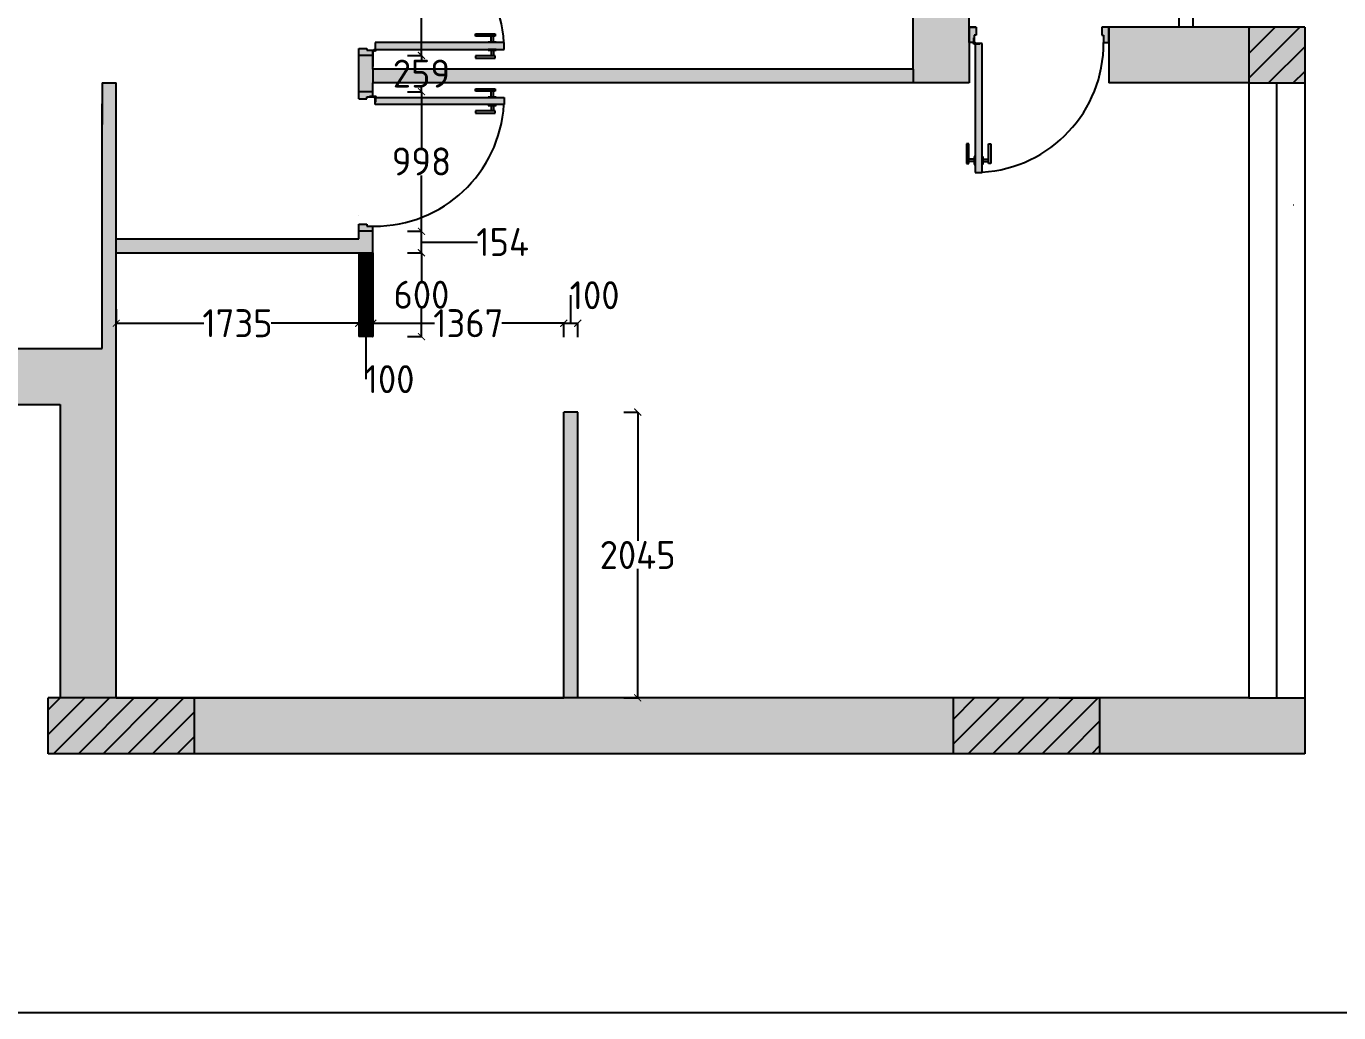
# Model space of a CAD drawing. Header units: inches. Extents: x -59797 to 874375, y -412711 to 5867.
# Drawn here: x 398217 to 407604, y -220553 to -213494 of the extents above; entities that cross this region are included whole.
import ezdxf

# ---------------------------------------------------------------- set-up
doc = ezdxf.new("R2010")
doc.units = ezdxf.units.IN
doc.header["$MEASUREMENT"] = 0
doc.layers.add('freecads.com', color=7, linetype='Continuous')
doc.styles.get("Standard").update_dxf_attribs({"font": 'GOST Common.ttf'})
doc.dimstyles.new('Copy of Standard', dxfattribs={"dimtxt": 120, "dimasz": 50, "dimexe": 0.18, "dimexo": 0.0625, "dimgap": 0.09, "dimtad": 0, "dimtih": 1, "dimtoh": 1, "dimdec": 0, "dimzin": 0, "dimdsep": 46, "dimtxsty": 'Standard', "dimblk": 'ARCHTICK', "dimcen": 0.09, "dimclrd": 250, "dimadec": 0, "dimazin": 0, "dimtfac": 1, "dimtdec": 0, "dimtofl": 0, "dimtmove": 0, "dimatfit": 3, "dimldrblk": 'ARCHTICK', "dimfxl": 100, "dimfxlon": 1, "dimtolj": 1, "dimtzin": 0, "dimarcsym": 0})

# ---------------------------------------------------------------- blocks, each defined once
blk = doc.blocks.new('_ArchTick')
at = {"color": 0, "linetype": 'ByBlock', "const_width": 0.15}
blk.add_lwpolyline([(-0.5, -0.5), (0.5, 0.5)], dxfattribs=at)
blk = doc.blocks.new('*D51')
at = {"color": 0, "lineweight": -2, "transparency": 16777216}
for p, q in [((400943.7, -215115.4), (401043.9, -215115.4)), ((400943.7, -215715.4), (401043.9, -215715.4))]:
    blk.add_line(p, q, dxfattribs=at)
at = {"color": 250, "lineweight": -2, "transparency": 16777216}
for p, q in [((401043.7, -215115.4), (401043.7, -215315.3)), ((401043.7, -215715.4), (401043.7, -215515.5))]:
    blk.add_line(p, q, dxfattribs=at)
at = {"layer": 'Defpoints', "color": 0, "transparency": 16777216}
for p in [(400645.1, -215115.4), (401043.7, -215115.4), (400645.1, -215715.4)]:
    blk.add_point(p, dxfattribs=at)
at = {"color": 250, "lineweight": -2, "transparency": 16777216, "xscale": 50, "yscale": 50, "zscale": 50}
for p, rotation in [((401043.7, -215115.4), 90), ((401043.7, -215715.4), 270)]:
    blk.add_blockref('_ArchTick', p, dxfattribs=dict(at, rotation=rotation))
at = {"color": 0, "transparency": 16777216, "insert": (401043.7, -215415.4), "char_height": 200, "attachment_point": 5}
blk.add_mtext('\\A1;600', dxfattribs=at)
blk = doc.blocks.new('*D52')
at = {"color": 0, "lineweight": -2, "transparency": 16777216}
for p, q in [((400943.7, -214961.2), (401043.9, -214961.2)), ((400943.7, -215115.4), (401043.9, -215115.4))]:
    blk.add_line(p, q, dxfattribs=at)
at = {"color": 250, "lineweight": -2, "transparency": 16777216}
for p, q in [((401043.7, -215115.4), (401043.7, -214961.2)), ((401043.7, -215038.3), (401444, -215038.3)), ((401444, -215038.3), (401444.1, -215038.3))]:
    blk.add_line(p, q, dxfattribs=at)
at = {"layer": 'Defpoints', "color": 0, "transparency": 16777216}
for p in [(400695.1, -214961.2), (401043.7, -214961.2), (400645.1, -215115.4)]:
    blk.add_point(p, dxfattribs=at)
at = {"color": 250, "lineweight": -2, "transparency": 16777216, "xscale": 50, "yscale": 50, "zscale": 50}
for p, rotation in [((401043.7, -214961.2), 90), ((401043.7, -215115.4), 270)]:
    blk.add_blockref('_ArchTick', p, dxfattribs=dict(at, rotation=rotation))
at = {"color": 0, "transparency": 16777216, "insert": (401624.2, -215038.3), "char_height": 200, "attachment_point": 5}
blk.add_mtext('\\A1;154', dxfattribs=at)
blk = doc.blocks.new('*D53')
at = {"color": 0, "lineweight": -2, "transparency": 16777216}
for p, q in [((400943.7, -213962.8), (401043.9, -213962.8)), ((400943.7, -214961.2), (401043.9, -214961.2))]:
    blk.add_line(p, q, dxfattribs=at)
at = {"color": 250, "lineweight": -2, "transparency": 16777216}
for p, q in [((401043.7, -213962.8), (401043.7, -214361.9)), ((401043.7, -214961.2), (401043.7, -214562.1))]:
    blk.add_line(p, q, dxfattribs=at)
at = {"layer": 'Defpoints', "color": 0, "transparency": 16777216}
for p in [(400695.1, -213962.8), (401043.7, -213962.8), (400695.1, -214961.2)]:
    blk.add_point(p, dxfattribs=at)
at = {"color": 250, "lineweight": -2, "transparency": 16777216, "xscale": 50, "yscale": 50, "zscale": 50}
for p, rotation in [((401043.7, -213962.8), 90), ((401043.7, -214961.2), 270)]:
    blk.add_blockref('_ArchTick', p, dxfattribs=dict(at, rotation=rotation))
at = {"color": 0, "transparency": 16777216, "insert": (401043.7, -214462), "char_height": 200, "attachment_point": 5}
blk.add_mtext('\\A1;998', dxfattribs=at)
blk = doc.blocks.new('*D54')
at = {"color": 0, "lineweight": -2, "transparency": 16777216}
for p, q in [((400943.7, -213703.3), (401043.9, -213703.3)), ((400943.7, -213962.8), (401043.9, -213962.8))]:
    blk.add_line(p, q, dxfattribs=at)
at = {"color": 250, "lineweight": -2, "transparency": 16777216}
for p, q in [((401043.7, -213703.3), (401043.7, -213733)), ((401043.7, -213962.8), (401043.7, -213933.2))]:
    blk.add_line(p, q, dxfattribs=at)
at = {"layer": 'Defpoints', "color": 0, "transparency": 16777216}
for p in [(400695.1, -213703.3), (401043.7, -213703.3), (400695.1, -213962.8)]:
    blk.add_point(p, dxfattribs=at)
at = {"color": 250, "lineweight": -2, "transparency": 16777216, "xscale": 50, "yscale": 50, "zscale": 50}
for p, rotation in [((401043.7, -213703.3), 90), ((401043.7, -213962.8), 270)]:
    blk.add_blockref('_ArchTick', p, dxfattribs=dict(at, rotation=rotation))
at = {"color": 0, "transparency": 16777216, "insert": (401043.7, -213833.1), "char_height": 200, "attachment_point": 5}
blk.add_mtext('\\A1;259', dxfattribs=at)
blk = doc.blocks.new('*D55')
at = {"color": 0, "lineweight": -2, "transparency": 16777216}
for p, q in [((400943.7, -212705), (401043.9, -212705)), ((400943.7, -213703.3), (401043.9, -213703.3))]:
    blk.add_line(p, q, dxfattribs=at)
at = {"color": 250, "lineweight": -2, "transparency": 16777216}
for p, q in [((401043.7, -212705), (401043.7, -213104.1)), ((401043.7, -213703.3), (401043.7, -213304.2))]:
    blk.add_line(p, q, dxfattribs=at)
at = {"layer": 'Defpoints', "color": 0, "transparency": 16777216}
for p in [(400695.1, -212705), (401043.7, -212705), (400695.1, -213703.3)]:
    blk.add_point(p, dxfattribs=at)
at = {"color": 250, "lineweight": -2, "transparency": 16777216, "xscale": 50, "yscale": 50, "zscale": 50}
for p, rotation in [((401043.7, -212705), 90), ((401043.7, -213703.3), 270)]:
    blk.add_blockref('_ArchTick', p, dxfattribs=dict(at, rotation=rotation))
at = {"color": 0, "transparency": 16777216, "insert": (401043.7, -213204.2), "char_height": 200, "attachment_point": 5}
blk.add_mtext('\\A1;998', dxfattribs=at)
blk = doc.blocks.new('*D57')
at = {"color": 0, "lineweight": -2, "transparency": 16777216}
for p, q in [((402490.1, -216255), (402590.3, -216255)), ((402490.1, -218300.3), (402590.3, -218300.3))]:
    blk.add_line(p, q, dxfattribs=at)
at = {"color": 250, "lineweight": -2, "transparency": 16777216}
for p, q in [((402590.1, -216255), (402590.1, -217177.6)), ((402590.1, -218300.3), (402590.1, -217377.8))]:
    blk.add_line(p, q, dxfattribs=at)
at = {"layer": 'Defpoints', "color": 0, "transparency": 16777216}
for p in [(402161.7, -216255), (402590.1, -216255), (402161.7, -218300.3)]:
    blk.add_point(p, dxfattribs=at)
at = {"color": 250, "lineweight": -2, "transparency": 16777216, "xscale": 50, "yscale": 50, "zscale": 50}
for p, rotation in [((402590.1, -216255), 90), ((402590.1, -218300.3), 270)]:
    blk.add_blockref('_ArchTick', p, dxfattribs=dict(at, rotation=rotation))
at = {"color": 0, "transparency": 16777216, "insert": (402590.1, -217277.7), "char_height": 200, "attachment_point": 5}
blk.add_mtext('\\A1;2045', dxfattribs=at)
blk = doc.blocks.new('*D58')
at = {"color": 0, "lineweight": -2, "transparency": 16777216}
for p, q in [((398860.5, -215519.3), (398860.5, -215619.4)), ((400595.1, -215519.3), (400595.1, -215619.4))]:
    blk.add_line(p, q, dxfattribs=at)
at = {"color": 250, "lineweight": -2, "transparency": 16777216}
for p, q in [((398860.5, -215619.3), (399487.7, -215619.3)), ((400595.1, -215619.3), (399967.9, -215619.3))]:
    blk.add_line(p, q, dxfattribs=at)
at = {"layer": 'Defpoints', "color": 0, "transparency": 16777216}
for p in [(398860.5, -215115.4), (400595.1, -215115.4), (400595.1, -215619.3)]:
    blk.add_point(p, dxfattribs=at)
at = {"color": 250, "lineweight": -2, "transparency": 16777216, "xscale": 50, "yscale": 50, "zscale": 50, "rotation": 180}
blk.add_blockref('_ArchTick', (398860.5, -215619.3), dxfattribs=at)
at = {"color": 250, "lineweight": -2, "transparency": 16777216, "xscale": 50, "yscale": 50, "zscale": 50}
blk.add_blockref('_ArchTick', (400595.1, -215619.3), dxfattribs=at)
at = {"color": 0, "transparency": 16777216, "insert": (399727.8, -215619.3), "char_height": 200, "attachment_point": 5}
blk.add_mtext('\\A1;1735', dxfattribs=at)
blk = doc.blocks.new('*D59')
at = {"color": 0, "lineweight": -2, "transparency": 16777216}
for p, q in [((400595.1, -215519.3), (400595.1, -215619.4)), ((400695.1, -215619.3), (400695.1, -215619.4))]:
    blk.add_line(p, q, dxfattribs=at)
at = {"color": 250, "lineweight": -2, "transparency": 16777216}
for p, q in [((400595.1, -215619.3), (400695.1, -215619.3)), ((400645.1, -215619.3), (400645.1, -216019.5)), ((400645.1, -216019.5), (400645.3, -216019.5))]:
    blk.add_line(p, q, dxfattribs=at)
at = {"layer": 'Defpoints', "color": 0, "transparency": 16777216}
for p in [(400595.1, -215115.4), (400695.1, -215619.3), (400695.1, -215619.3)]:
    blk.add_point(p, dxfattribs=at)
at = {"color": 250, "lineweight": -2, "transparency": 16777216, "xscale": 50, "yscale": 50, "zscale": 50, "rotation": 180}
blk.add_blockref('_ArchTick', (400595.1, -215619.3), dxfattribs=at)
at = {"color": 250, "lineweight": -2, "transparency": 16777216, "xscale": 50, "yscale": 50, "zscale": 50}
blk.add_blockref('_ArchTick', (400695.1, -215619.3), dxfattribs=at)
at = {"color": 0, "transparency": 16777216, "insert": (400815.4, -216019.5), "char_height": 200, "attachment_point": 5}
blk.add_mtext('\\A1;100', dxfattribs=at)
blk = doc.blocks.new('*D60')
at = {"color": 0, "lineweight": -2, "transparency": 16777216}
for p, q in [((400695.1, -215619.3), (400695.1, -215619.4)), ((402061.7, -215719.3), (402061.7, -215619.1))]:
    blk.add_line(p, q, dxfattribs=at)
at = {"color": 250, "lineweight": -2, "transparency": 16777216}
for p, q in [((400695.1, -215619.3), (401137.8, -215619.3)), ((402061.7, -215619.3), (401619, -215619.3))]:
    blk.add_line(p, q, dxfattribs=at)
at = {"layer": 'Defpoints', "color": 0, "transparency": 16777216}
for p in [(400695.1, -215619.3), (402061.7, -215619.3), (402061.7, -216255)]:
    blk.add_point(p, dxfattribs=at)
at = {"color": 250, "lineweight": -2, "transparency": 16777216, "xscale": 50, "yscale": 50, "zscale": 50, "rotation": 180}
blk.add_blockref('_ArchTick', (400695.1, -215619.3), dxfattribs=at)
at = {"color": 250, "lineweight": -2, "transparency": 16777216, "xscale": 50, "yscale": 50, "zscale": 50}
blk.add_blockref('_ArchTick', (402061.7, -215619.3), dxfattribs=at)
at = {"color": 0, "transparency": 16777216, "insert": (401378.4, -215619.3), "char_height": 200, "attachment_point": 5}
blk.add_mtext('\\A1;1367', dxfattribs=at)
blk = doc.blocks.new('*D61')
at = {"color": 250, "lineweight": -2, "transparency": 16777216}
for p, q in [((402111.7, -215619.3), (402111.7, -215419)), ((402111.7, -215419), (402111.9, -215419)), ((402061.7, -215619.3), (402161.7, -215619.3))]:
    blk.add_line(p, q, dxfattribs=at)
at = {"color": 0, "lineweight": -2, "transparency": 16777216}
for p, q in [((402061.7, -215719.3), (402061.7, -215619.1)), ((402161.7, -215719.3), (402161.7, -215619.1))]:
    blk.add_line(p, q, dxfattribs=at)
at = {"layer": 'Defpoints', "color": 0, "transparency": 16777216}
for p in [(402161.7, -215619.3), (402061.7, -216255), (402161.7, -216255)]:
    blk.add_point(p, dxfattribs=at)
at = {"color": 250, "lineweight": -2, "transparency": 16777216, "xscale": 50, "yscale": 50, "zscale": 50, "rotation": 180}
blk.add_blockref('_ArchTick', (402061.7, -215619.3), dxfattribs=at)
at = {"color": 250, "lineweight": -2, "transparency": 16777216, "xscale": 50, "yscale": 50, "zscale": 50}
blk.add_blockref('_ArchTick', (402161.7, -215619.3), dxfattribs=at)
at = {"color": 0, "transparency": 16777216, "insert": (402282, -215419), "char_height": 200, "attachment_point": 5}
blk.add_mtext('\\A1;100', dxfattribs=at)

msp = doc.modelspace()

# ---------------------------------------------------------------- hatches: boundary and pattern name
at = {"true_color": 0x939598}
h = msp.add_hatch(color=252, dxfattribs=at)
h.dxf.hatch_style = 1
h.paths.add_polyline_path([(398373.5, -209900.3), (394960.5, -209900.3), (394960.5, -210300.3), (398373.5, -210300.3)])
h.paths.add_polyline_path([(394960.5, -209900.3), (394560.5, -209900.3), (394560.5, -212866.7), (394671.5, -212866.7), (394960.5, -212866.7), (394960.5, -210300.3)])
h.paths.add_polyline_path([(396060.5, -212312.6), (396060.5, -212300.3), (395360.5, -212300.3), (395360.5, -212400.3), (396060.5, -212400.3)])
h.paths.add_polyline_path([(407360.5, -218300.3), (406960.5, -218300.3), (405893.4, -218300.3), (405893.4, -218700.3), (407360.5, -218700.3)])
h.paths.add_polyline_path([(404560.5, -213800.3), (400695.1, -213800.3), (400695.1, -213900.3), (404560.5, -213900.3)])
h.paths.add_polyline_path([(404960.5, -213500.3), (404960.5, -213039.6), (404849.6, -213039.6), (404560.5, -213039.6), (404560.5, -213800.3), (404560.5, -213900.3), (404960.5, -213900.3)])
h = msp.add_hatch(color=252, dxfattribs=at)
h.dxf.hatch_style = 1
h.paths.add_polyline_path([(406960.5, -213900.3), (407360.5, -213900.3), (407360.5, -213500.3), (406960.5, -213500.3)])
h.paths.add_polyline_path([(406960.5, -213900.3), (406960.5, -213500.3), (405960.5, -213500.3), (405960.5, -213900.3)])
h.paths.add_polyline_path([(406560.5, -210300.3), (406560.5, -209900.3), (405868.1, -209900.3), (405868.1, -210300.3)])
h.paths.add_polyline_path([(405893.4, -218700.3), (405893.4, -218300.3), (405605, -218300.3), (404848.1, -218300.3), (404848.1, -218700.3)])
h.paths.add_polyline_path([(398373.5, -218300.3), (398373.5, -218700.3), (399418.8, -218700.3), (399418.8, -218300.3), (398860.5, -218300.3)])
at = {"true_color": 0x636466}
h = msp.add_hatch(dxfattribs=at)
h.set_pattern_fill('ANSI31', color=251, scale=1000)
h.set_pattern_definition([(45, (315477.62, -150668.22), (-88.38835, 88.38835), [])])
h.paths.add_polyline_path([(405868.1, -209900.3), (405868.1, -210300.3), (406560.5, -210300.3), (406560.5, -209900.3)])
h.paths.add_polyline_path([(406960.5, -213500.3), (406960.5, -213900.3), (407360.5, -213900.3), (407360.5, -213500.3)])
h.paths.add_polyline_path([(405893.4, -218700.3), (405893.4, -218300.3), (405605, -218300.3), (404848.1, -218300.3), (404848.1, -218700.3)])
h.paths.add_polyline_path([(399418.8, -218700.3), (399418.8, -218300.3), (398860.5, -218300.3), (398373.5, -218300.3), (398373.5, -218700.3)])
at = {"true_color": 0x000000}
h = msp.add_hatch(color=18, dxfattribs=at)
h.dxf.hatch_style = 1
h.paths.add_polyline_path([(404991.6, -213616.1, -0.205793), (404993.7, -213611.3), (404960.5, -213611.3), (404960.5, -213500.3), (405010.4, -213500.3), (405010.4, -213559.1), (404997.1, -213559.1), (404997.1, -213609.5, -0.516073), (405004.8, -213617.2), (405036.3, -213617.2), (405053, -213617.2), (405053, -214427.1), (405058.5, -214427.1), (405058.5, -214446.5), (405098.5, -214446.5), (405098.5, -214335), (405115.1, -214335), (405115.1, -214476.4), (405098.5, -214476.4), (405098.5, -214463.1), (405058.5, -214463.1), (405058.5, -214482.6), (405053, -214482.6), (405053, -214540.6), (405003.1, -214540.6), (405003.1, -214482.6), (404997.5, -214482.6), (404997.5, -214463.1), (404957.6, -214463.1), (404957.6, -214476.4), (404941, -214476.4), (404941, -214335), (404957.6, -214335), (404957.6, -214446.5), (404997.5, -214446.5), (404997.5, -214427.1), (405003.1, -214427.1), (405003.1, -213620.7, -0.677782)])
h.paths.add_polyline_path([(405958.9, -213500.3), (405909, -213500.3), (405909, -213559.1), (405922.3, -213559.1), (405922.3, -213611.3), (405958.9, -213611.3)])
h.paths.add_polyline_path([(404843.7, -212963.8), (404843.7, -212947.2), (403920.3, -212947.2), (403920.3, -212997.1), (404843.7, -212997.1)])
h.paths.add_polyline_path([(404125.8, -213042.6), (403984.4, -213042.6), (403984.4, -213059.2), (404125.8, -213059.2)])
h.paths.add_polyline_path([(404014.4, -213002.6), (403997.7, -213002.6), (403997.7, -213042.6), (404014.4, -213042.6)])
h.paths.add_polyline_path([(404033.8, -212997.1), (403978.3, -212997.1), (403978.3, -213002.6), (404033.8, -213002.6)])
h.paths.add_polyline_path([(404033.8, -212941.6), (403978.3, -212941.6), (403978.3, -212947.2), (404033.8, -212947.2)])
h.paths.add_polyline_path([(404014.4, -212901.7), (403997.7, -212901.7), (403997.7, -212941.6), (404014.4, -212941.6)])
h.paths.add_polyline_path([(404125.8, -212885.1), (403984.4, -212885.1), (403984.4, -212901.7), (404125.8, -212901.7)])
h.paths.add_polyline_path([(404960.5, -212989.7), (404901.7, -212989.7), (404901.7, -213003), (404882.9, -213003), (404882.9, -213005.3), (404850.5, -213005.3, -0.058908), (404849.6, -213006.5), (404849.6, -213039.6), (404960.5, -213039.6)])
h.paths.add_polyline_path([(404843.7, -212995.4), (404843.7, -212997.1), (404841.4, -212997.1), (404840.2, -212997.1, 0.205793), (404838.1, -213001.9, 0.677782), (404849.6, -213006.5), (404849.6, -213003), (404851.3, -213003, 0.041886), (404851.4, -213001.9, 0.464153)])
h.paths.add_polyline_path([(404960.5, -212041.3), (404849.6, -212041.3), (404849.6, -212077.9), (404901.7, -212077.9), (404901.7, -212091.2), (404960.5, -212091.2)])
h.paths.add_polyline_path([(401635.3, -213610.9), (400712, -213610.9), (400712, -213659.1, -0.148965), (400715.4, -213660.8), (401635.3, -213660.8)])
h.paths.add_polyline_path([(401571.2, -213548.8), (401429.8, -213548.8), (401429.8, -213565.4), (401571.2, -213565.4)])
h.paths.add_polyline_path([(401557.9, -213565.4), (401541.3, -213565.4), (401541.3, -213605.3), (401557.9, -213605.3)])
h.paths.add_polyline_path([(401577.3, -213605.3), (401521.9, -213605.3), (401521.9, -213610.9), (401577.3, -213610.9)])
h.paths.add_polyline_path([(401571.2, -213706.3), (401429.8, -213706.3), (401429.8, -213722.9), (401571.2, -213722.9)])
h.paths.add_polyline_path([(401557.9, -213666.3), (401541.3, -213666.3), (401541.3, -213706.3), (401557.9, -213706.3)])
h.paths.add_polyline_path([(401577.3, -213660.8), (401521.9, -213660.8), (401521.9, -213666.3), (401577.3, -213666.3)])
h.paths.add_polyline_path([(400695.1, -213666.7), (400672.8, -213666.7), (400653.9, -213666.7), (400653.9, -213653.4), (400595.1, -213653.4), (400595.1, -213703.3), (400695.1, -213703.3)])
h.paths.add_polyline_path([(400715.4, -213660.8), (400712, -213660.8), (400712, -213659.1, 0.464153), (400704.2, -213665.6, 0.041886), (400704.3, -213666.7), (400706, -213666.7), (400706, -213669), (400706, -213670.2, 0.677782), (400717.5, -213665.6, 0.205793)])
h.paths.add_polyline_path([(400695.1, -212705), (400595.1, -212705), (400595.1, -212754.9), (400653.9, -212754.9), (400653.9, -212741.6), (400695.1, -212741.6)])
h.paths.add_polyline_path([(401635.3, -214005.3), (400715.4, -214005.3, -0.148965), (400712, -214007.1), (400712, -214038.6), (400712, -214055.3), (401635.3, -214055.3)])
h.paths.add_polyline_path([(400695.1, -213962.8), (400595.1, -213962.8), (400595.1, -214012.7), (400653.9, -214012.7), (400653.9, -213999.4), (400695.1, -213999.4)])
h.paths.add_polyline_path([(400706, -213995.9), (400706, -213999.4), (400704.3, -213999.4, 0.041886), (400704.2, -214000.5, 0.464153), (400712, -214007.1), (400712, -214005.3), (400714.2, -214005.3), (400715.4, -214005.3, 0.205793), (400717.5, -214000.5, 0.677782)])
h.paths.add_polyline_path([(400695.1, -214924.6), (400653.9, -214924.6), (400653.9, -214911.2), (400595.1, -214911.2), (400595.1, -214961.2), (400695.1, -214961.2), (400695.1, -214950.3)])
h.paths.add_polyline_path([(401557.9, -213959.9), (401541.3, -213959.9), (401541.3, -213999.8), (401557.9, -213999.8)])
h.paths.add_polyline_path([(401577.3, -213999.8), (401521.9, -213999.8), (401521.9, -214005.3), (401577.3, -214005.3)])
h.paths.add_polyline_path([(401571.2, -213943.2), (401429.8, -213943.2), (401429.8, -213959.9), (401571.2, -213959.9)])
h.paths.add_polyline_path([(401571.2, -214100.7), (401429.8, -214100.7), (401429.8, -214117.4), (401571.2, -214117.4)])
h.paths.add_polyline_path([(401557.9, -214060.8), (401541.3, -214060.8), (401541.3, -214100.7), (401557.9, -214100.7)])
h.paths.add_polyline_path([(401577.3, -214055.3), (401521.9, -214055.3), (401521.9, -214060.8), (401577.3, -214060.8)])
h.paths.add_polyline_path([(395600.7, -212909.3), (394680.9, -212909.3, -0.058908), (394679.6, -212910.2), (394679.6, -212942.6), (394677.4, -212942.6), (394677.4, -212959.2), (395600.7, -212959.2)])
h.paths.add_polyline_path([(394671.5, -212866.7), (394560.5, -212866.7), (394560.5, -212916.7), (394619.3, -212916.7), (394619.3, -212903.3), (394638.2, -212903.3), (394638.2, -212901.1), (394670.5, -212901.1, -0.058908), (394671.5, -212899.9)])
h.paths.add_polyline_path([(394671.5, -212899.9), (394671.5, -212903.3), (394669.7, -212903.3, 0.041886), (394669.6, -212904.5, 0.464153), (394677.4, -212911), (394677.4, -212909.3), (394679.6, -212909.3), (394680.9, -212909.3, 0.205793), (394682.9, -212904.5, 0.677782)])
h.paths.add_polyline_path([(395536.6, -213004.7), (395395.2, -213004.7), (395395.2, -213021.3), (395536.6, -213021.3)])
h.paths.add_polyline_path([(395523.3, -212964.8), (395506.7, -212964.8), (395506.7, -213004.7), (395523.3, -213004.7)])
h.paths.add_polyline_path([(395542.7, -212959.2), (395487.3, -212959.2), (395487.3, -212964.8), (395542.7, -212964.8)])
h.paths.add_polyline_path([(395536.6, -212847.2), (395395.2, -212847.2), (395395.2, -212863.8), (395536.6, -212863.8)])
h.paths.add_polyline_path([(395523.3, -212863.8), (395506.7, -212863.8), (395506.7, -212903.7), (395523.3, -212903.7)])
h.paths.add_polyline_path([(395542.7, -212903.7), (395487.3, -212903.7), (395487.3, -212909.3), (395542.7, -212909.3)])
h.paths.add_polyline_path([(394671.5, -213828.5), (394619.3, -213828.5), (394619.3, -213815.2), (394560.5, -213815.2), (394560.5, -213865.1), (394671.5, -213865.1)])
h = msp.add_hatch(color=5)
h.dxf.hatch_style = 1
h.paths.add_polyline_path([(400695.1, -214961.2), (400595.1, -214961.2), (400595.1, -215015.4), (398860.5, -215015.4), (398860.5, -215115.4), (400695.1, -215115.4)])
h.paths.add_polyline_path([(402161.7, -216255), (402061.7, -216255), (402061.7, -218300.3), (402161.7, -218300.3)])
h.paths.add_polyline_path([(400695.1, -212300.3), (399260.5, -212300.3), (399260.5, -212400.3), (400595.1, -212400.3), (400595.1, -212705), (400695.1, -212705)])
h = msp.add_hatch(color=5)
h.dxf.hatch_style = 1
h.paths.add_polyline_path([(400695.1, -213703.3), (400595.1, -213703.3), (400595.1, -213962.8), (400695.1, -213962.8), (400695.1, -213938.4), (400695.1, -213900.3), (400695.1, -213800.3)])
at = {"true_color": 0x939598}
h = msp.add_hatch(color=252, dxfattribs=at)
h.dxf.hatch_style = 1
h.paths.add_polyline_path([(404848.1, -218300.3), (403481.4, -218300.3), (403093.5, -218300.3), (399418.8, -218300.3), (399418.8, -218700.3), (404848.1, -218700.3)])
h.paths.add_polyline_path([(398860.5, -213900.3), (398760.5, -213900.3), (398760.5, -214197.7), (398760.5, -215800.3), (394960.5, -215800.3), (394960.5, -214050.3), (394960.5, -213866.7), (394560.5, -213866.7), (394560.5, -216200.3), (398460.5, -216200.3), (398460.5, -218300.3), (398860.5, -218300.3), (398860.5, -214950.3), (398860.5, -214850.3)])
h = msp.add_hatch(color=252, dxfattribs=at)
h.dxf.hatch_style = 1
h.paths.add_polyline_path([(404848.1, -218300.3), (403481.4, -218300.3), (403093.5, -218300.3), (399418.8, -218300.3), (399418.8, -218700.3), (404848.1, -218700.3)])
h.paths.add_polyline_path([(398860.5, -213900.3), (398760.5, -213900.3), (398760.5, -214197.7), (398760.5, -215800.3), (394960.5, -215800.3), (394960.5, -214050.3), (394960.5, -213866.7), (394560.5, -213866.7), (394560.5, -216200.3), (398460.5, -216200.3), (398460.5, -218300.3), (398860.5, -218300.3), (398860.5, -214950.3), (398860.5, -214850.3)])
h = msp.add_hatch()
h.set_pattern_fill('ANSI31', color=5)
h.set_pattern_definition([(45, (315477.62076, -150668.21927), (-0.08838834765, 0.08838834765), [])])
h.paths.add_polyline_path([(400695.1, -215115.4), (400595.1, -215115.4), (400595.1, -215715.4), (400695.1, -215715.4)])

# ---------------------------------------------------------------- linework, layer by layer
at = {"color": 152, "true_color": 0x2776bb}
for p, q in [((406560.5, -209900.3), (406560.5, -213500.3)), ((406560.5, -209900.3), (406560.5, -213500.3)), ((406460.5, -210300.3), (406460.5, -213500.3)), ((406460.5, -210300.3), (406460.5, -213500.3)), ((407360.5, -213500.3), (407360.5, -218700.3)), ((406960.5, -213900.3), (406960.5, -218300.3)), ((407160.5, -218300.3), (407160.5, -213900.3))]:
    msp.add_line(p, q, dxfattribs=at)
for p, q in [((404960.5, -213500.3), (404960.5, -212989.7)), ((404960.5, -213500.3), (404960.5, -212989.7)), ((404560.5, -213800.3), (404560.5, -213039.6)), ((404560.5, -213800.3), (404560.5, -213039.6)), ((405010.4, -213500.3), (404960.5, -213500.3)), ((404960.5, -213500.3), (404960.5, -213900.3)), ((405010.4, -213500.3), (404960.5, -213500.3)), ((404960.5, -213500.3), (404960.5, -213900.3)), ((407360.5, -213500.3), (405909, -213500.3)), ((407360.5, -213500.3), (405909, -213500.3)), ((405960.5, -213500.3), (405960.5, -213900.3)), ((405960.5, -213500.3), (405960.5, -213900.3)), ((407360.5, -213500.3), (407360.5, -218700.3)), ((407360.5, -213500.3), (407360.5, -213862.4)), ((407360.5, -213500.3), (407360.5, -213862.4)), ((400695.1, -213666.7), (400695.1, -213782)), ((400695.1, -213666.7), (400695.1, -213703.3)), ((404560.5, -213800.3), (400695.1, -213800.3)), ((404560.5, -213800.3), (400695.1, -213800.3)), ((404560.5, -213800.3), (404560.5, -213900.3)), ((404560.5, -213800.3), (404560.5, -213900.3)), ((398760.5, -213900.3), (398760.5, -214197.7)), ((398760.5, -213900.3), (398760.5, -214197.7)), ((404960.5, -213900.3), (400695.1, -213900.3)), ((404960.5, -213900.3), (400695.1, -213900.3)), ((406960.5, -213900.3), (405960.5, -213900.3)), ((406960.5, -213900.3), (405960.5, -213900.3)), ((406960.5, -213900.3), (406960.5, -218300.3)), ((400695.1, -213999.4), (400695.1, -213938.4)), ((400695.1, -213999.4), (400695.1, -213938.4)), ((394960.5, -215800.3), (398760.5, -215800.3)), ((394960.5, -215800.3), (398760.5, -215800.3)), ((394560.5, -216200.3), (398460.5, -216200.3)), ((394560.5, -216200.3), (398460.5, -216200.3)), ((398460.5, -216200.3), (398460.5, -218300.3)), ((398460.5, -216200.3), (398460.5, -218300.3)), ((406960.5, -218300.3), (398373.5, -218300.3)), ((398460.5, -218300.3), (398373.5, -218300.3)), ((398373.5, -218700.3), (398373.5, -218300.3)), ((406960.5, -218300.3), (398373.5, -218300.3)), ((398460.5, -218300.3), (398373.5, -218300.3)), ((398373.5, -218700.3), (398373.5, -218300.3)), ((399418.8, -218300.3), (399418.8, -218700.3)), ((399418.8, -218300.3), (399418.8, -218700.3)), ((403481.4, -218300.3), (403093.5, -218300.3)), ((403481.4, -218300.3), (403093.5, -218300.3)), ((405405, -218300.3), (403481.4, -218300.3)), ((405405, -218300.3), (403481.4, -218300.3)), ((405605, -218300.3), (403681.4, -218300.3)), ((405605, -218300.3), (403681.4, -218300.3)), ((404848.1, -218700.3), (404848.1, -218300.3)), ((404848.1, -218700.3), (404848.1, -218300.3)), ((405893.4, -218300.3), (405893.4, -218700.3)), ((405893.4, -218300.3), (405893.4, -218700.3)), ((407360.5, -218700.3), (398373.5, -218700.3)), ((407360.5, -218700.3), (398373.5, -218700.3)), ((405893.4, -218700.3), (404422.2, -218700.3)), ((405893.4, -218700.3), (404422.2, -218700.3))]:
    msp.add_line(p, q)
at = {"color": 7}
for p, q in [((406960.5, -213500.3), (406960.5, -213900.3)), ((400595.1, -214012.7), (400595.1, -213653.4)), ((400595.1, -214012.7), (400595.1, -213653.4)), ((400695.1, -213800.3), (400695.1, -213666.7)), ((400695.1, -213800.3), (400695.1, -213666.7)), ((400695.1, -213800.3), (400695.1, -213900.3)), ((398760.5, -213900.3), (398860.5, -213900.3)), ((398760.5, -213900.3), (398860.5, -213900.3)), ((398860.5, -214850.3), (398860.5, -213900.3)), ((398860.5, -214850.3), (398860.5, -213900.3)), ((400695.1, -213999.4), (400695.1, -213900.3)), ((400695.1, -213999.4), (400695.1, -213900.3)), ((406960.5, -213900.3), (407360.5, -213900.3)), ((407160.5, -218300.3), (407160.5, -213900.3)), ((400595.1, -214012.7), (400595.1, -213962.8)), ((400595.1, -214012.7), (400595.1, -213962.8)), ((398760.5, -215800.3), (398760.5, -214050.3)), ((398760.5, -215800.3), (398760.5, -214050.3)), ((398860.5, -214950.3), (398860.5, -214850.3)), ((398860.5, -214950.3), (398860.5, -214850.3)), ((400595.1, -214850.3), (400595.1, -214850.3)), ((400595.1, -214850.3), (400595.1, -214850.3)), ((398860.5, -218300.3), (398860.5, -214950.3)), ((398860.5, -218300.3), (398860.5, -214950.3)), ((400595.1, -215015.4), (400595.1, -214911.2)), ((400595.1, -215015.4), (400595.1, -214911.2)), ((400695.1, -214950.3), (400695.1, -214924.6)), ((400695.1, -214950.3), (400695.1, -214924.6)), ((400695.1, -215115.4), (400695.1, -214950.3)), ((400695.1, -215115.4), (400695.1, -214950.3)), ((398860.5, -215015.4), (400595.1, -215015.4)), ((398860.5, -215015.4), (400595.1, -215015.4)), ((398860.5, -215115.4), (400695.1, -215115.4)), ((400595.1, -215115.4), (400595.1, -215715.4)), ((400695.1, -215115.4), (400695.1, -215715.4)), ((400695.1, -215115.4), (400695.1, -215715.4)), ((400695.1, -215715.4), (400595.1, -215715.4)), ((402061.7, -218300.3), (402061.7, -216255)), ((402061.7, -218300.3), (402061.7, -216255)), ((402161.7, -216255), (402061.7, -216255)), ((402061.7, -218300.3), (402061.7, -216255)), ((402061.7, -218300.3), (402061.7, -216255)), ((402161.7, -216255), (402061.7, -216255)), ((402161.7, -218300.3), (402161.7, -216255)), ((402161.7, -218300.3), (402161.7, -216255)), ((398860.5, -218300.3), (398860.5, -218300.3)), ((398860.5, -218300.3), (400760.5, -218300.3)), ((398860.5, -218300.3), (398860.5, -218300.3)), ((398860.5, -218300.3), (400760.5, -218300.3)), ((400645.1, -218300.3), (402061.7, -218300.3)), ((400645.1, -218300.3), (402061.7, -218300.3)), ((400760.5, -218300.3), (400760.5, -218300.3)), ((400760.5, -218300.3), (400760.5, -218300.3)), ((405605, -218300.3), (405893.4, -218300.3)), ((405605, -218300.3), (405893.4, -218300.3)), ((406960.5, -218300.3), (407360.5, -218300.3)), ((406960.5, -218300.3), (407360.5, -218300.3))]:
    msp.add_line(p, q, dxfattribs=at)
msp.add_lwpolyline([(369538.6, -220553.4), (369538.6, -160553.4), (449538.6, -160553.4), (449538.6, -220553.4), (369538.6, -220553.4)], dxfattribs=at)
msp.add_arc((407332.3, -214728.3), 67.6, 221.3461, 221.8512)
msp.add_arc((407332.3, -214728.3), 67.6, 221.3461, 221.8512)
at = {"layer": 'freecads.com'}
for p, q in [((401429.8, -213565.4), (401429.8, -213548.8)), ((401429.8, -213548.8), (401571.2, -213548.8)), ((401429.8, -213565.4), (401429.8, -213548.8)), ((401429.8, -213548.8), (401571.2, -213548.8)), ((401571.2, -213548.8), (401571.2, -213565.4)), ((401571.2, -213548.8), (401571.2, -213565.4)), ((404960.5, -213611.3), (404960.5, -213500.3)), ((404960.5, -213500.3), (405010.4, -213500.3)), ((404960.5, -213611.3), (404960.5, -213500.3)), ((404960.5, -213500.3), (405010.4, -213500.3)), ((405010.4, -213500.3), (405010.4, -213559.1)), ((405010.4, -213500.3), (405010.4, -213559.1)), ((405958.9, -213500.3), (405909, -213500.3)), ((405909, -213500.3), (405909, -213559.1)), ((405958.9, -213500.3), (405909, -213500.3)), ((405909, -213500.3), (405909, -213559.1)), ((405958.9, -213611.3), (405958.9, -213500.3)), ((405958.9, -213611.3), (405958.9, -213500.3)), ((401635.3, -213610.9), (400712, -213610.9)), ((400712, -213610.9), (400712, -213660.8)), ((401635.3, -213610.9), (400712, -213610.9)), ((400712, -213610.9), (400712, -213660.8)), ((400712, -213627.5), (400712, -213660.8)), ((400712, -213627.5), (400712, -213660.8)), ((400714.2, -213660.8), (400714.2, -213627.5)), ((400714.2, -213660.8), (400714.2, -213627.5)), ((401571.2, -213565.4), (401429.8, -213565.4)), ((401571.2, -213565.4), (401429.8, -213565.4)), ((401521.9, -213610.9), (401521.9, -213605.3)), ((401521.9, -213605.3), (401577.3, -213605.3)), ((401521.9, -213610.9), (401521.9, -213605.3)), ((401521.9, -213605.3), (401577.3, -213605.3)), ((401577.3, -213610.9), (401521.9, -213610.9)), ((401577.3, -213610.9), (401521.9, -213610.9)), ((401541.3, -213605.3), (401541.3, -213565.4)), ((401541.3, -213605.3), (401541.3, -213565.4)), ((401557.9, -213605.3), (401557.9, -213565.4)), ((401557.9, -213605.3), (401557.9, -213565.4)), ((401577.3, -213605.3), (401577.3, -213610.9)), ((401577.3, -213605.3), (401577.3, -213610.9)), ((401635.3, -213660.8), (401635.3, -213610.9)), ((401635.3, -213660.8), (401635.3, -213610.9)), ((404997.1, -213611.3), (404960.5, -213611.3)), ((404997.1, -213611.3), (404960.5, -213611.3)), ((404994.9, -213611.3), (404994.9, -213578)), ((404994.9, -213578), (404997.1, -213578)), ((404994.9, -213611.3), (404994.9, -213578)), ((404994.9, -213578), (404997.1, -213578)), ((404997.1, -213611.3), (404994.9, -213611.3)), ((404997.1, -213611.3), (404994.9, -213611.3)), ((405010.4, -213559.1), (404997.1, -213559.1)), ((404997.1, -213559.1), (404997.1, -213611.3)), ((405010.4, -213559.1), (404997.1, -213559.1)), ((404997.1, -213559.1), (404997.1, -213611.3)), ((404997.1, -213578), (404997.1, -213611.3)), ((404997.1, -213578), (404997.1, -213611.3)), ((405003.1, -213617.2), (405003.1, -214540.6)), ((405053, -213617.2), (405003.1, -213617.2)), ((405036.3, -213617.2), (405003.1, -213617.2)), ((405003.1, -213617.2), (405003.1, -213619.4)), ((405003.1, -213617.2), (405003.1, -214540.6)), ((405053, -213617.2), (405003.1, -213617.2)), ((405036.3, -213617.2), (405003.1, -213617.2)), ((405003.1, -213617.2), (405003.1, -213619.4)), ((405003.1, -213619.4), (405036.3, -213619.4)), ((405003.1, -213619.4), (405036.3, -213619.4)), ((405036.3, -213619.4), (405036.3, -213617.2)), ((405036.3, -213619.4), (405036.3, -213617.2)), ((405053, -214540.6), (405053, -213617.2)), ((405053, -214540.6), (405053, -213617.2)), ((405909, -213559.1), (405922.3, -213559.1)), ((405909, -213559.1), (405922.3, -213559.1)), ((405922.3, -213559.1), (405922.3, -213611.3)), ((405922.3, -213559.1), (405922.3, -213611.3)), ((405922.3, -213611.3), (405958.9, -213611.3)), ((405922.3, -213611.3), (405958.9, -213611.3)), ((400595.1, -213653.4), (400653.9, -213653.4)), ((400595.1, -213653.4), (400653.9, -213653.4)), ((400695.1, -213703.3), (400595.1, -213703.3)), ((400695.1, -213703.3), (400595.1, -213703.3)), ((400653.9, -213653.4), (400653.9, -213666.7)), ((400653.9, -213653.4), (400653.9, -213666.7)), ((400653.9, -213666.7), (400706, -213666.7)), ((400653.9, -213666.7), (400706, -213666.7)), ((400672.8, -213666.7), (400706, -213666.7)), ((400672.8, -213666.7), (400706, -213666.7)), ((400706, -213669), (400672.8, -213669)), ((400706, -213669), (400672.8, -213669)), ((400706, -213666.7), (400706, -213670.2)), ((400706, -213666.7), (400706, -213669)), ((400706, -213666.7), (400706, -213670.2)), ((400706, -213666.7), (400706, -213669)), ((400712, -213660.8), (401635.3, -213660.8)), ((400712, -213660.8), (400714.2, -213660.8)), ((400712, -213660.8), (401635.3, -213660.8)), ((400712, -213660.8), (400714.2, -213660.8)), ((401571.2, -213706.3), (401429.8, -213706.3)), ((401429.8, -213706.3), (401429.8, -213722.9)), ((401571.2, -213706.3), (401429.8, -213706.3)), ((401429.8, -213706.3), (401429.8, -213722.9)), ((401429.8, -213722.9), (401571.2, -213722.9)), ((401429.8, -213722.9), (401571.2, -213722.9)), ((401577.3, -213660.8), (401521.9, -213660.8)), ((401521.9, -213660.8), (401521.9, -213666.3)), ((401577.3, -213660.8), (401521.9, -213660.8)), ((401521.9, -213660.8), (401521.9, -213666.3)), ((401521.9, -213666.3), (401577.3, -213666.3)), ((401521.9, -213666.3), (401577.3, -213666.3)), ((401541.3, -213666.3), (401541.3, -213706.3)), ((401541.3, -213666.3), (401541.3, -213706.3)), ((401557.9, -213666.3), (401557.9, -213706.3)), ((401557.9, -213666.3), (401557.9, -213706.3)), ((401571.2, -213722.9), (401571.2, -213706.3)), ((401571.2, -213722.9), (401571.2, -213706.3)), ((401577.3, -213666.3), (401577.3, -213660.8)), ((401577.3, -213666.3), (401577.3, -213660.8)), ((400695.1, -213962.8), (400595.1, -213962.8)), ((400695.1, -213962.8), (400595.1, -213962.8)), ((400595.1, -214012.7), (400653.9, -214012.7)), ((400595.1, -214012.7), (400653.9, -214012.7)), ((400653.9, -214012.7), (400653.9, -213999.4)), ((400653.9, -213999.4), (400706, -213999.4)), ((400653.9, -214012.7), (400653.9, -213999.4)), ((400653.9, -213999.4), (400706, -213999.4)), ((400706, -213997.2), (400672.8, -213997.2)), ((400706, -213997.2), (400672.8, -213997.2)), ((400672.8, -213999.4), (400706, -213999.4)), ((400672.8, -213999.4), (400706, -213999.4)), ((400706, -213999.4), (400706, -213995.9)), ((400706, -213999.4), (400706, -213995.9)), ((400706, -213999.4), (400706, -213997.2)), ((400706, -213999.4), (400706, -213997.2)), ((400712, -214005.3), (401635.3, -214005.3)), ((400712, -214055.3), (400712, -214005.3)), ((400712, -214038.6), (400712, -214005.3)), ((400712, -214005.3), (400714.2, -214005.3)), ((400712, -214005.3), (401635.3, -214005.3)), ((400712, -214055.3), (400712, -214005.3)), ((400712, -214038.6), (400712, -214005.3)), ((400712, -214005.3), (400714.2, -214005.3)), ((400714.2, -214005.3), (400714.2, -214038.6)), ((400714.2, -214005.3), (400714.2, -214038.6)), ((401429.8, -213959.9), (401429.8, -213943.2)), ((401429.8, -213943.2), (401571.2, -213943.2)), ((401429.8, -213959.9), (401429.8, -213943.2)), ((401429.8, -213943.2), (401571.2, -213943.2)), ((401571.2, -213959.9), (401429.8, -213959.9)), ((401571.2, -213959.9), (401429.8, -213959.9)), ((401521.9, -214005.3), (401521.9, -213999.8)), ((401521.9, -213999.8), (401577.3, -213999.8)), ((401521.9, -214005.3), (401521.9, -213999.8)), ((401521.9, -213999.8), (401577.3, -213999.8)), ((401577.3, -214005.3), (401521.9, -214005.3)), ((401577.3, -214005.3), (401521.9, -214005.3)), ((401541.3, -213999.8), (401541.3, -213959.9)), ((401541.3, -213999.8), (401541.3, -213959.9)), ((401557.9, -213999.8), (401557.9, -213959.9)), ((401557.9, -213999.8), (401557.9, -213959.9)), ((401571.2, -213943.2), (401571.2, -213959.9)), ((401571.2, -213943.2), (401571.2, -213959.9)), ((401577.3, -213999.8), (401577.3, -214005.3)), ((401577.3, -213999.8), (401577.3, -214005.3)), ((401635.3, -214005.3), (401635.3, -214055.3)), ((401635.3, -214005.3), (401635.3, -214055.3)), ((401635.3, -214055.3), (400712, -214055.3)), ((401635.3, -214055.3), (400712, -214055.3)), ((401571.2, -214100.7), (401429.8, -214100.7)), ((401429.8, -214100.7), (401429.8, -214117.4)), ((401571.2, -214100.7), (401429.8, -214100.7)), ((401429.8, -214100.7), (401429.8, -214117.4)), ((401429.8, -214117.4), (401571.2, -214117.4)), ((401429.8, -214117.4), (401571.2, -214117.4)), ((401577.3, -214055.3), (401521.9, -214055.3)), ((401521.9, -214055.3), (401521.9, -214060.8)), ((401577.3, -214055.3), (401521.9, -214055.3)), ((401521.9, -214055.3), (401521.9, -214060.8)), ((401521.9, -214060.8), (401577.3, -214060.8)), ((401521.9, -214060.8), (401577.3, -214060.8)), ((401541.3, -214060.8), (401541.3, -214100.7)), ((401541.3, -214060.8), (401541.3, -214100.7)), ((401557.9, -214060.8), (401557.9, -214100.7)), ((401557.9, -214060.8), (401557.9, -214100.7)), ((401571.2, -214117.4), (401571.2, -214100.7)), ((401571.2, -214117.4), (401571.2, -214100.7)), ((401577.3, -214060.8), (401577.3, -214055.3)), ((401577.3, -214060.8), (401577.3, -214055.3)), ((398760.5, -214147.7), (398760.5, -214197.7)), ((398760.5, -214147.7), (398760.5, -214197.7)), ((404957.6, -214335), (404941, -214335)), ((404941, -214335), (404941, -214476.4)), ((404957.6, -214335), (404941, -214335)), ((404941, -214335), (404941, -214476.4)), ((404957.6, -214476.4), (404957.6, -214335)), ((404957.6, -214476.4), (404957.6, -214335)), ((405098.5, -214476.4), (405098.5, -214335)), ((405098.5, -214335), (405115.1, -214335)), ((405098.5, -214476.4), (405098.5, -214335)), ((405098.5, -214335), (405115.1, -214335)), ((405115.1, -214335), (405115.1, -214476.4)), ((405115.1, -214335), (405115.1, -214476.4)), ((404941, -214476.4), (404957.6, -214476.4)), ((404941, -214476.4), (404957.6, -214476.4)), ((404997.5, -214446.5), (404957.6, -214446.5)), ((404997.5, -214446.5), (404957.6, -214446.5)), ((404997.5, -214463.1), (404957.6, -214463.1)), ((404997.5, -214463.1), (404957.6, -214463.1)), ((405003.1, -214427.1), (404997.5, -214427.1)), ((404997.5, -214427.1), (404997.5, -214482.6)), ((405003.1, -214427.1), (404997.5, -214427.1)), ((404997.5, -214427.1), (404997.5, -214482.6)), ((404997.5, -214482.6), (405003.1, -214482.6)), ((404997.5, -214482.6), (405003.1, -214482.6)), ((405003.1, -214482.6), (405003.1, -214427.1)), ((405003.1, -214482.6), (405003.1, -214427.1)), ((405053, -214482.6), (405053, -214427.1)), ((405053, -214427.1), (405058.5, -214427.1)), ((405053, -214482.6), (405053, -214427.1)), ((405053, -214427.1), (405058.5, -214427.1)), ((405058.5, -214482.6), (405053, -214482.6)), ((405058.5, -214482.6), (405053, -214482.6)), ((405058.5, -214427.1), (405058.5, -214482.6)), ((405058.5, -214427.1), (405058.5, -214482.6)), ((405058.5, -214446.5), (405098.5, -214446.5)), ((405058.5, -214446.5), (405098.5, -214446.5)), ((405058.5, -214463.1), (405098.5, -214463.1)), ((405058.5, -214463.1), (405098.5, -214463.1)), ((405115.1, -214476.4), (405098.5, -214476.4)), ((405115.1, -214476.4), (405098.5, -214476.4)), ((405003.1, -214540.6), (405053, -214540.6)), ((405003.1, -214540.6), (405053, -214540.6)), ((400595.1, -214961.2), (400595.1, -214911.2)), ((400595.1, -214911.2), (400653.9, -214911.2)), ((400595.1, -214961.2), (400595.1, -214911.2)), ((400595.1, -214911.2), (400653.9, -214911.2)), ((400695.1, -214961.2), (400595.1, -214961.2)), ((400695.1, -214961.2), (400595.1, -214961.2)), ((400653.9, -214911.2), (400653.9, -214924.6)), ((400653.9, -214911.2), (400653.9, -214924.6)), ((400653.9, -214924.6), (400706, -214924.6)), ((400653.9, -214924.6), (400706, -214924.6))]:
    msp.add_line(p, q, dxfattribs=at)
for centre in [(404998.2, -213616.1), (404998.2, -213616.1), (400710.9, -213665.6), (400710.9, -213665.6), (400710.9, -214000.5), (400710.9, -214000.5)]:
    msp.add_circle(centre, 6.66, dxfattribs=at)
for centre, start, end in [((400710.9, -213665.6), 3.39659, 90.29944), ((400710.9, -213665.6), 3.39659, 90.29944), ((404998.2, -213616.1), 273.39659, 0.29944), ((404998.2, -213616.1), 273.39659, 0.29944), ((400710.9, -214000.5), 269.70056, 356.60341), ((400710.9, -214000.5), 269.70056, 356.60341)]:
    msp.add_arc(centre, 924.1, start, end, dxfattribs=at)

# ---------------------------------------------------------------- dimensions: what is measured, and where the dimension line sits
at = {"color": 7}
for base, p1, p2, override, picture, middle in [((401043.7, -212705), (400695.1, -213703.3), (400695.1, -212705), {"dimtxt": 200, "dimtmove": 1}, '*D55', (401043.7, -213204.2)), ((401043.7297, -213703.3427), (400695.103, -213962.7972), (400695.103, -213703.3427), {"dimtxt": 200, "dimtmove": 1}, '*D54', (401043.7297, -213833.0699)), ((401043.7, -213962.8), (400695.1, -214961.2), (400695.1, -213962.8), {"dimtxt": 200, "dimtmove": 1}, '*D53', (401043.7, -214462)), ((401043.7, -214961.2), (400645.1, -215115.4), (400695.1, -214961.2), {"dimtxt": 200, "dimtmove": 1}, '*D52', (401444.2, -215038.3)), ((401043.7, -215115.4), (400645.1, -215715.4), (400645.1, -215115.4), {"dimtxt": 200}, '*D51', (401043.7, -215415.4)), ((402590.1, -216255), (402161.7, -218300.3), (402161.7, -216255), {"dimtxt": 200}, '*D57', (402590.1, -217277.7))]:
    dim = msp.add_linear_dim(base=base, p1=p1, p2=p2, angle=90, dimstyle='Copy of Standard', override=override, dxfattribs=at)
    dim.commit()
    dim.dimension.update_dxf_attribs({"geometry": picture, "text_midpoint": middle})
for base, p1, p2, override, picture, middle in [((400595.1, -215619.3), (398860.5, -215115.4), (400595.1, -215115.4), {"dimtxt": 200}, '*D58', (399727.8, -215619.3)), ((400695.1, -215619.3), (400595.1, -215115.4), (400695.1, -215619.3), {"dimtxt": 200, "dimtmove": 1}, '*D59', (400645.4, -216019.5)), ((402161.7, -215619.3), (402061.7, -216255), (402161.7, -216255), {"dimtxt": 200, "dimtmove": 1}, '*D61', (402112, -215419)), ((402061.7, -215619.3), (400695.1, -215619.3), (402061.7, -216255), {"dimtxt": 200, "dimtmove": 1}, '*D60', (401378.4, -215619.3))]:
    dim = msp.add_linear_dim(base=base, p1=p1, p2=p2, dimstyle='Copy of Standard', override=override, dxfattribs=at)
    dim.commit()
    dim.dimension.update_dxf_attribs({"geometry": picture, "text_midpoint": middle})

doc.saveas('drawing.dxf')
